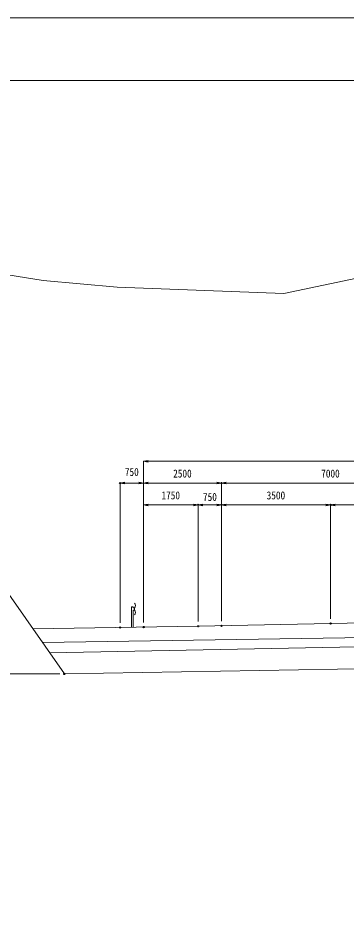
# Model space of a CAD drawing. Units: millimetres, scale not verified. Extents: x -42050 to 42050, y -32200 to 29700.
# Drawn here: x -18362 to -7834, y 874 to 29700 of the extents above; entities that cross this region are included whole.
import ezdxf
from ezdxf.enums import TextEntityAlignment as Align

# ---------------------------------------------------------------- set-up
doc = ezdxf.new("R2010")
doc.units = ezdxf.units.MM
doc.header["$LTSCALE"] = 200
doc.header["$PDMODE"] = 32
doc.header["$PDSIZE"] = 40
for name, color, linetype, lineweight in [('0-0_0', 7, 'Continuous', 18), ('0-2_D-TTL', 2, 'Continuous', 18), ('0-6_D-BGD', 7, 'Continuous', 18), ('0-A_D-STR', 1, 'Continuous', 18), ('0-D_D-STR-DIM', 7, 'Continuous', 18), ('1-0_D-STR-STRG', 1, 'Continuous', 18)]:
    doc.layers.add(name, color=color, linetype=linetype, lineweight=lineweight)
doc.layers.add('0-1_DEFPOINTS', color=7, linetype='Continuous')
doc.styles.add('ＭＳ ゴシック', font='')
doc.styles.get('ＭＳ ゴシック').set_extended_font_data('MS Gothic')

# ---------------------------------------------------------------- blocks, each defined once
blk = doc.blocks.new('open_arrow_20')
at = {"layer": '0-0_0'}
blk.add_line((0, 0), (-1, 0), dxfattribs=at)
blk.add_lwpolyline([(-7.5, 1.25), (0, 0), (-7.5, -1.25)], dxfattribs=at)
blk = doc.blocks.new('D115')
at = {"layer": '0-1_DEFPOINTS'}
for p in [(37219, 43787.8), (33719, 39985.4), (37219, 40059.2)]:
    blk.add_point(p, dxfattribs=at)
at = {"layer": '0-D_D-STR-DIM'}
for p, q in [((33719, 40135.4), (33719, 43787.8)), ((33739, 43787.8), (37199, 43787.8)), ((37219, 40209.2), (37219, 43787.8))]:
    blk.add_line(p, q, dxfattribs=at)
at = {"layer": '0-D_D-STR-DIM', "xscale": 20, "yscale": 20, "rotation": 180}
blk.add_blockref('open_arrow_20', (33719, 43787.8), dxfattribs=at)
at = {"layer": '0-D_D-STR-DIM', "xscale": 20, "yscale": 20}
blk.add_blockref('open_arrow_20', (37219, 43787.8), dxfattribs=at)
at = {"layer": '0-D_D-STR-DIM', "style": 'ＭＳ ゴシック', "width": 0.85}
blk.add_text('3500', height=256.6, dxfattribs=at).set_placement((35169.2, 43887.8), align=Align.BOTTOM_LEFT)
blk = doc.blocks.new('D68')
at = {"layer": '0-1_DEFPOINTS'}
for p in [(33719, 43787.8), (30219, 39911.5), (33719, 39985.4)]:
    blk.add_point(p, dxfattribs=at)
at = {"layer": '0-D_D-STR-DIM'}
for p, q in [((30219, 40061.5), (30219, 43787.8)), ((30239, 43787.8), (33699, 43787.8)), ((33719, 40135.4), (33719, 43787.8))]:
    blk.add_line(p, q, dxfattribs=at)
at = {"layer": '0-D_D-STR-DIM', "xscale": 20, "yscale": 20, "rotation": 180}
blk.add_blockref('open_arrow_20', (30219, 43787.8), dxfattribs=at)
at = {"layer": '0-D_D-STR-DIM', "xscale": 20, "yscale": 20}
blk.add_blockref('open_arrow_20', (33719, 43787.8), dxfattribs=at)
at = {"layer": '0-D_D-STR-DIM', "style": 'ＭＳ ゴシック', "width": 0.85}
blk.add_text('3500', height=256.6, dxfattribs=at).set_placement((31669.2, 43887.8), align=Align.BOTTOM_LEFT)
blk = doc.blocks.new('D74')
at = {"layer": '0-1_DEFPOINTS'}
for p in [(30219, 43787.8), (29469, 39895.7), (30219, 39911.5)]:
    blk.add_point(p, dxfattribs=at)
at = {"layer": '0-D_D-STR-DIM'}
for p, q in [((29469, 40045.7), (29469, 43787.8)), ((29489, 43787.8), (30199, 43787.8)), ((30219, 40061.5), (30219, 43787.8))]:
    blk.add_line(p, q, dxfattribs=at)
at = {"layer": '0-D_D-STR-DIM', "xscale": 20, "yscale": 20, "rotation": 180}
blk.add_blockref('open_arrow_20', (29469, 43787.8), dxfattribs=at)
at = {"layer": '0-D_D-STR-DIM', "xscale": 20, "yscale": 20}
blk.add_blockref('open_arrow_20', (30219, 43787.8), dxfattribs=at)
at = {"layer": '0-D_D-STR-DIM', "style": 'ＭＳ ゴシック', "width": 0.85}
blk.add_text('750', height=256.6, dxfattribs=at).set_placement((29625.2, 43837.8), align=Align.BOTTOM_LEFT)
blk = doc.blocks.new('D75')
at = {"layer": '0-1_DEFPOINTS'}
for p in [(29469, 43787.8), (27719, 39869.9), (29469, 39895.7)]:
    blk.add_point(p, dxfattribs=at)
at = {"layer": '0-D_D-STR-DIM'}
for p, q in [((27719, 40019.9), (27719, 43787.8)), ((27739, 43787.8), (29449, 43787.8)), ((29469, 40045.7), (29469, 43787.8))]:
    blk.add_line(p, q, dxfattribs=at)
at = {"layer": '0-D_D-STR-DIM', "xscale": 20, "yscale": 20, "rotation": 180}
blk.add_blockref('open_arrow_20', (27719, 43787.8), dxfattribs=at)
at = {"layer": '0-D_D-STR-DIM', "xscale": 20, "yscale": 20}
blk.add_blockref('open_arrow_20', (29469, 43787.8), dxfattribs=at)
at = {"layer": '0-D_D-STR-DIM', "style": 'ＭＳ ゴシック', "width": 0.85}
blk.add_text('1750', height=256.6, dxfattribs=at).set_placement((28294.2, 43887.8), align=Align.BOTTOM_LEFT)
blk = doc.blocks.new('D76')
at = {"layer": '0-1_DEFPOINTS'}
for p in [(26969, 44487.8), (26969, 39858.8), (27719, 39869.9)]:
    blk.add_point(p, dxfattribs=at)
at = {"layer": '0-D_D-STR-DIM'}
for p, q in [((26969, 40008.8), (26969, 44487.8)), ((27699, 44487.8), (26989, 44487.8)), ((27719, 40019.9), (27719, 44487.8))]:
    blk.add_line(p, q, dxfattribs=at)
at = {"layer": '0-D_D-STR-DIM', "xscale": 20, "yscale": 20, "rotation": 180}
blk.add_blockref('open_arrow_20', (26969, 44487.8), dxfattribs=at)
at = {"layer": '0-D_D-STR-DIM', "xscale": 20, "yscale": 20}
blk.add_blockref('open_arrow_20', (27719, 44487.8), dxfattribs=at)
at = {"layer": '0-D_D-STR-DIM', "style": 'ＭＳ ゴシック', "width": 0.85}
blk.add_text('750', height=256.6, dxfattribs=at).set_placement((27119.1, 44637.8), align=Align.BOTTOM_LEFT)
blk = doc.blocks.new('D77')
at = {"layer": '0-1_DEFPOINTS'}
for p in [(30219, 44487.8), (27719, 39869.9), (30219, 39911.5)]:
    blk.add_point(p, dxfattribs=at)
at = {"layer": '0-D_D-STR-DIM'}
for p, q in [((27719, 40019.9), (27719, 44487.8)), ((27739, 44487.8), (30199, 44487.8)), ((30219, 40061.5), (30219, 44487.8))]:
    blk.add_line(p, q, dxfattribs=at)
at = {"layer": '0-D_D-STR-DIM', "xscale": 20, "yscale": 20, "rotation": 180}
blk.add_blockref('open_arrow_20', (27719, 44487.8), dxfattribs=at)
at = {"layer": '0-D_D-STR-DIM', "xscale": 20, "yscale": 20}
blk.add_blockref('open_arrow_20', (30219, 44487.8), dxfattribs=at)
at = {"layer": '0-D_D-STR-DIM', "style": 'ＭＳ ゴシック', "width": 0.85}
blk.add_text('2500', height=256.6, dxfattribs=at).set_placement((28669.2, 44587.8), align=Align.BOTTOM_LEFT)
blk = doc.blocks.new('D78')
at = {"layer": '0-1_DEFPOINTS'}
for p in [(37219, 44487.8), (30219, 39911.5), (37219, 40059.2)]:
    blk.add_point(p, dxfattribs=at)
at = {"layer": '0-D_D-STR-DIM'}
for p, q in [((30219, 40061.5), (30219, 44487.8)), ((30239, 44487.8), (37199, 44487.8)), ((37219, 40209.2), (37219, 44487.8))]:
    blk.add_line(p, q, dxfattribs=at)
at = {"layer": '0-D_D-STR-DIM', "xscale": 20, "yscale": 20, "rotation": 180}
blk.add_blockref('open_arrow_20', (30219, 44487.8), dxfattribs=at)
at = {"layer": '0-D_D-STR-DIM', "xscale": 20, "yscale": 20}
blk.add_blockref('open_arrow_20', (37219, 44487.8), dxfattribs=at)
at = {"layer": '0-D_D-STR-DIM', "style": 'ＭＳ ゴシック', "width": 0.85}
blk.add_text('7000', height=256.6, dxfattribs=at).set_placement((33419.2, 44587.8), align=Align.BOTTOM_LEFT)
blk = doc.blocks.new('D83')
at = {"layer": '0-1_DEFPOINTS'}
for p in [(51219, 45187.8), (27719, 39869.9), (51219, 40036)]:
    blk.add_point(p, dxfattribs=at)
at = {"layer": '0-D_D-STR-DIM'}
for p, q in [((27719, 40019.9), (27719, 45187.8)), ((27739, 45187.8), (51199, 45187.8)), ((51219, 40186), (51219, 45187.8))]:
    blk.add_line(p, q, dxfattribs=at)
at = {"layer": '0-D_D-STR-DIM', "xscale": 20, "yscale": 20, "rotation": 180}
blk.add_blockref('open_arrow_20', (27719, 45187.8), dxfattribs=at)
at = {"layer": '0-D_D-STR-DIM', "xscale": 20, "yscale": 20}
blk.add_blockref('open_arrow_20', (51219, 45187.8), dxfattribs=at)
at = {"layer": '0-D_D-STR-DIM', "style": 'ＭＳ ゴシック', "width": 0.85}
blk.add_text('23500', height=256.6, dxfattribs=at).set_placement((39094.3, 45287.8), align=Align.BOTTOM_LEFT)
blk = doc.blocks.new('D85')
at = {"layer": '0-1_DEFPOINTS'}
for p in [(17261.9, 45366.3), (18778, 45366.3), (25178, 38366.3)]:
    blk.add_point(p, dxfattribs=at)
at = {"layer": '0-D_D-STR-DIM'}
for p, q in [((18628, 45366.3), (17261.9, 45366.3)), ((17261.9, 38386.3), (17261.9, 45346.3)), ((25028, 38366.3), (17261.9, 38366.3))]:
    blk.add_line(p, q, dxfattribs=at)
at = {"layer": '0-D_D-STR-DIM', "xscale": 20, "yscale": 20}
for p, rotation in [((17261.9, 45366.3), 90), ((17261.9, 38366.3), 270)]:
    blk.add_blockref('open_arrow_20', p, dxfattribs=dict(at, rotation=rotation))
at = {"layer": '0-D_D-STR-DIM', "style": 'ＭＳ ゴシック', "width": 0.85}
blk.add_text('7000', height=256.6, rotation=90, dxfattribs=at).set_placement((17161.9, 41566.5), align=Align.BOTTOM_LEFT)

msp = doc.modelspace()

# ---------------------------------------------------------------- linework, layer by layer
at = {"layer": '0-0_0'}
msp.add_lwpolyline([(-42050, -29700), (42050, -29700), (42050, 29700), (-42050, 29700)], close=True, dxfattribs=at)
at = {"layer": '0-2_D-TTL'}
msp.add_line((40050, 27700), (-39050, 27700), dxfattribs=at)
msp.add_lwpolyline([(-40050, 27700), (40050, 27700), (40050, -27700)], dxfattribs=at)
at = {"layer": '0-6_D-BGD'}
msp.add_lwpolyline([(-36700.9, 20147.8), (-32582.6, 21485.6), (-29802.8, 22206), (-27228.9, 22514.7), (-24758, 22514.7), (-21360.4, 21897.3), (-17551.1, 21279.8), (-15183.1, 21074), (-9829.4, 20868.2), (-5402.2, 21794.4), (-563.3, 22514.7), (3143.1, 22617.6), (7055.4, 22617.6), (10761.9, 22617.6), (14056.4, 22823.5), (17145.1, 23132.2), (20233.8, 23852.6), (22910.7, 24470), (25381.6, 24675.9), (28264.4, 25396.2), (30735.3, 26425.3), (33927, 26631.2), (36295, 27145.7), (38251.1, 26631.2)], dxfattribs=at)
at = {"layer": '0-A_D-STR'}
for points in [[(-16872, 8666.3), (-21772, 15666.3), (-22306.6, 15666.3)], [(-17887.7, 10117.3), (-12581, 10195.7), (-4081, 10375), (-3076.3, 10294.1), (-2079, 10195.7)], [(-17575.2, 9670.9), (-3023.8, 9898.2), (-2044.9, 9695.1), (8036.4, 9910.4), (12245.8, 9813.8)], [(12057.6, 9544.8), (7419, 9593.6), (-2026.4, 9381.3), (-3097.7, 9621.3), (-17344.7, 9341.6)], [(-16872, 8666.3), (-3097.7, 8901.3), (-1989.4, 8698.3), (7419, 8919.8), (11606.4, 8900.3)]]:
    msp.add_lwpolyline(points, dxfattribs=at)
at = {"layer": '1-0_D-STR-STRG'}
for p, q in [((-14667.1, 10824.9), (-14715.2, 10824.9)), ((-14715.2, 10167.4), (-14715.2, 10824.9)), ((-14667.1, 10784.6), (-14667.1, 10824.9)), ((-14622.9, 10784.6), (-14667.1, 10784.6)), ((-14667.1, 10164.9), (-14667.1, 10714.1)), ((-14622.9, 10714.1), (-14667.1, 10714.1)), ((-14622.9, 10784.6), (-14622.9, 10714.1))]:
    msp.add_line(p, q, dxfattribs=at)
for centre in [(-14707.3, 10861.9), (-14707.3, 10636.8)]:
    msp.add_arc(centre, 114.4, 317.50642, 42.49358, dxfattribs=at)

# ---------------------------------------------------------------- block references
at = {"layer": '0-D_D-STR-DIM'}
for name in ['D83', 'D85', 'D76', 'D77', 'D78', 'D75', 'D74', 'D68', 'D115']:
    msp.add_blockref(name, (-42050, -29700), dxfattribs=at)

doc.saveas('drawing.dxf')
